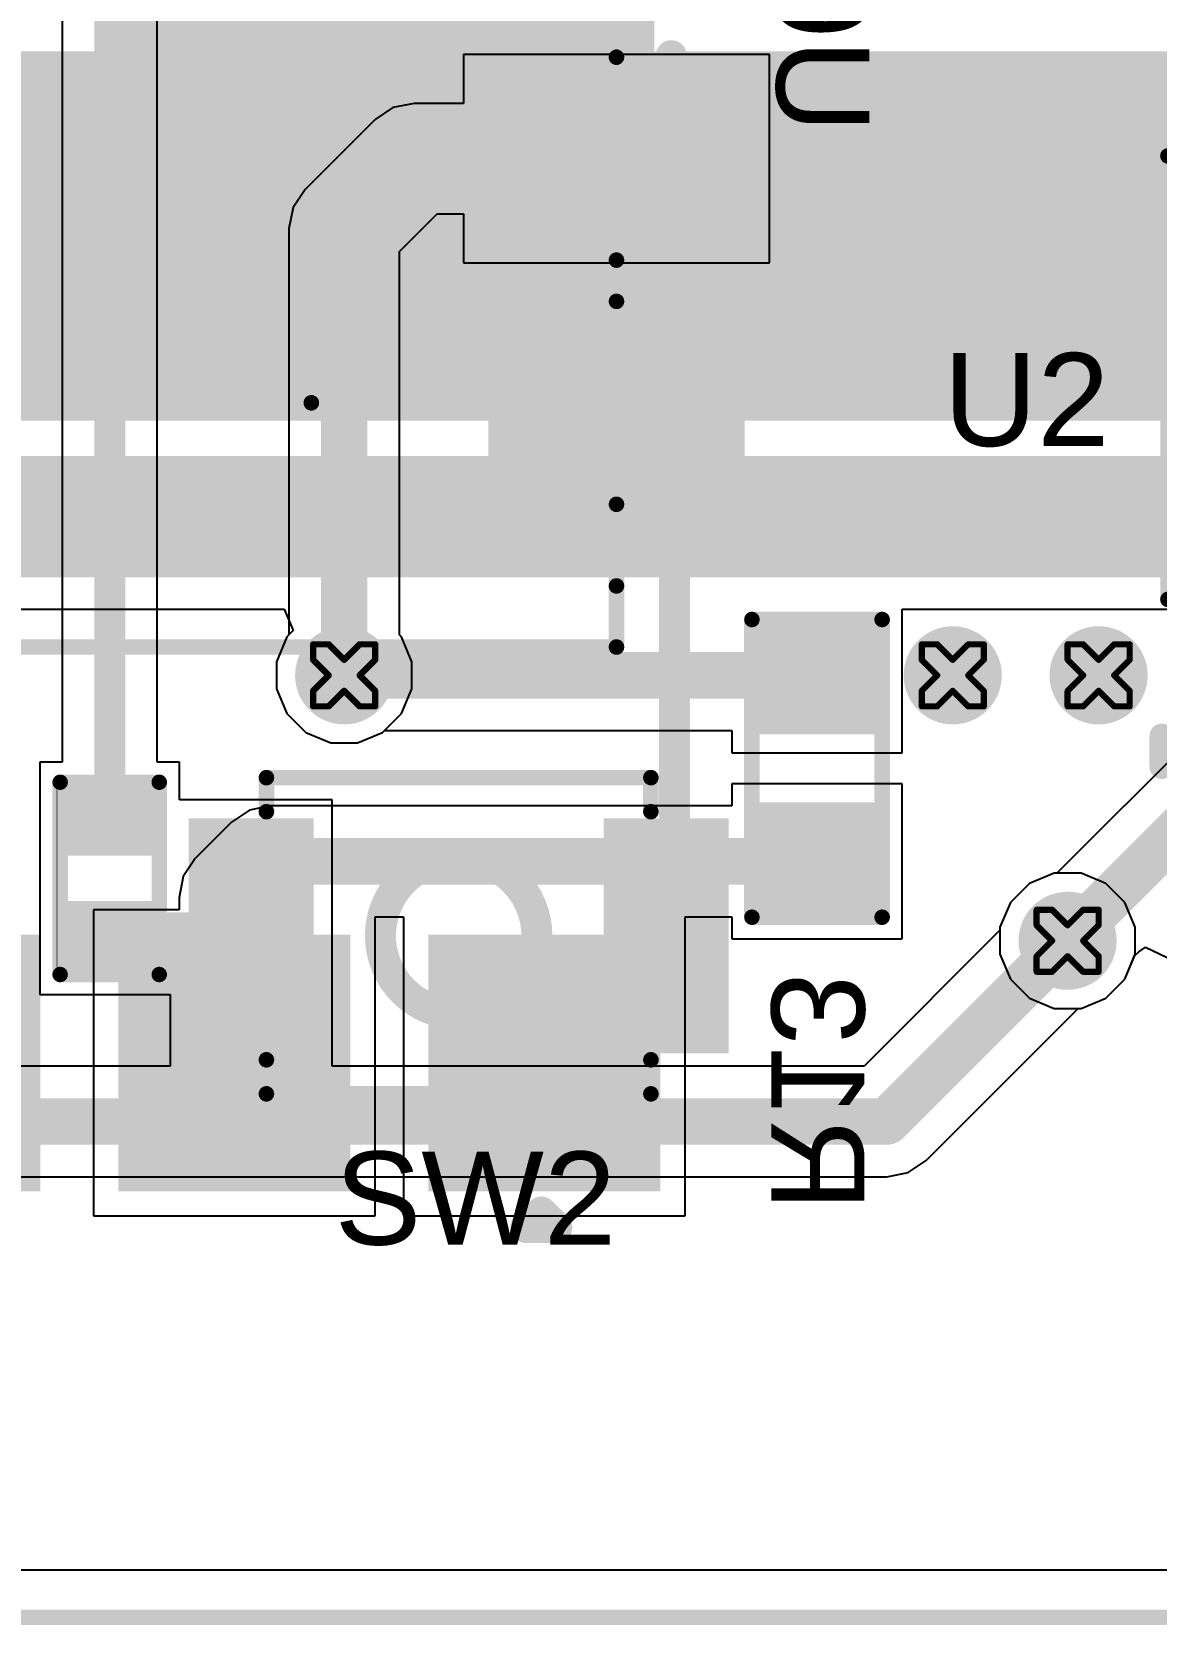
# Model space of a CAD drawing. Header units: inches. Extents: x -1 to 351, y 0 to 83.
# Drawn here: x 50.21 to 59.42, y -0.06 to 12.99 of the extents above; entities that cross this region are included whole.
import ezdxf

# ---------------------------------------------------------------- set-up
doc = ezdxf.new("R2010")
doc.units = ezdxf.units.IN
for name, color, linetype in [('Board Outline', 216, 'Continuous'), ('Bottom Layer', 5, 'Continuous'), ('Bottom Overlay', 54, 'Continuous'), ('Bottom Paste', 16, 'Continuous'), ('Bottom Solder', 6, 'Continuous'), ('Drill Drawing', 1, 'Continuous'), ('Top Layer', 1, 'Continuous'), ('Top Overlay', 2, 'Continuous'), ('Top Paste', 8, 'Continuous'), ('Top Solder', 216, 'Continuous'), ('Via Holes', 16, 'Continuous')]:
    doc.layers.add(name, color=color, linetype=linetype)
doc.styles.add('Arial', font='', dxfattribs={"height": 0.2})
doc.styles.get('Arial').set_extended_font_data('Arial')

# ---------------------------------------------------------------- blocks, each defined once
blk = doc.blocks.new('BW16_7')
at = {"layer": 'Top Layer'}
for points in [[(9, -4.4), (9, -5.6), (7, -5.6), (7, -4.4)], [(9, -6.4), (9, -7.6), (7, -7.6), (7, -6.4)]]:
    blk.add_hatch(color=1, dxfattribs=at).paths.add_polyline_path(points)
at = {"layer": 'Top Paste'}
for points in [[(9, -4.4), (9, -5.6), (7, -5.6), (7, -4.4)], [(9, -6.4), (9, -7.6), (7, -7.6), (7, -6.4)]]:
    blk.add_hatch(color=8, dxfattribs=at).paths.add_polyline_path(points)
at = {"layer": 'Top Solder'}
for points in [[(9.05, -4.35), (9.05, -5.65), (6.95, -5.65), (6.95, -4.35)], [(9.05, -6.35), (9.05, -7.65), (6.95, -7.65), (6.95, -6.35)]]:
    blk.add_hatch(color=216, dxfattribs=at).paths.add_polyline_path(points)
at = {"layer": 'Top Overlay'}
for points in [[(5.5, -7, 0.127, 0.127, 0), (5.5, 8, 0.127, 0.127, 0)], [(8, -4.169, 0.127, 0.127, 0), (8, -3.831, 0.127, 0.127, 0)], [(8, -6.169, 0.127, 0.127, 0), (8, -5.831, 0.127, 0.127, 0)], [(-5.5, -7, 0.127, 0.127, 0), (5.5, -7, 0.127, 0.127, 0)], [(8, -8.5, 0.127, 0.127, 0), (8, -7.831, 0.127, 0.127, 0)], [(8, -9, 0.127, 0.127, 0), (8, -8.5, 0.127, 0.127, 0)], [(-8, -9, 0.127, 0.127, 0), (8, -9, 0.127, 0.127, 0)]]:
    blk.add_lwpolyline(points, format="xyseb", dxfattribs=at)
for points in [[(7.968, -4.169, 0.0635, 0.0635, 1), (8.032, -4.169, 0.0635, 0.0635, 1)], [(7.968, -5.831, 0.0635, 0.0635, 1), (8.032, -5.831, 0.0635, 0.0635, 1)], [(7.968, -6.169, 0.0635, 0.0635, 1), (8.032, -6.169, 0.0635, 0.0635, 1)], [(5.468, -7, 0.0635, 0.0635, 1), (5.532, -7, 0.0635, 0.0635, 1)], [(5.468, -7, 0.0635, 0.0635, 1), (5.532, -7, 0.0635, 0.0635, 1)], [(7.968, -7.831, 0.0635, 0.0635, 1), (8.032, -7.831, 0.0635, 0.0635, 1)], [(7.968, -8.5, 0.0635, 0.0635, 1), (8.032, -8.5, 0.0635, 0.0635, 1)], [(7.968, -8.5, 0.0635, 0.0635, 1), (8.032, -8.5, 0.0635, 0.0635, 1)], [(7.968, -9, 0.0635, 0.0635, 1), (8.032, -9, 0.0635, 0.0635, 1)], [(7.968, -9, 0.0635, 0.0635, 1), (8.032, -9, 0.0635, 0.0635, 1)]]:
    blk.add_lwpolyline(points, format="xyseb", close=True, dxfattribs=at)
blk = doc.blocks.new('SOP_8__S_T_____B_21')
at = {"layer": 'Bottom Layer'}
for points in [[(-5.95, 0.37), (-5.95, 2.17), (-3.95, 2.17), (-3.95, 0.37)], [(-5.95, -2.17), (-5.95, -0.37), (-3.95, -0.37), (-3.95, -2.17)], [(-5.95, -4.71), (-5.95, -2.91), (-3.95, -2.91), (-3.95, -4.71)]]:
    blk.add_hatch(color=5, dxfattribs=at).paths.add_polyline_path(points)
at = {"layer": 'Bottom Paste'}
for points in [[(-5.95, 0.37), (-5.95, 2.17), (-3.95, 2.17), (-3.95, 0.37)], [(-5.95, -2.17), (-5.95, -0.37), (-3.95, -0.37), (-3.95, -2.17)], [(-5.95, -4.71), (-5.95, -2.91), (-3.95, -2.91), (-3.95, -4.71)]]:
    blk.add_hatch(color=16, dxfattribs=at).paths.add_polyline_path(points)
at = {"layer": 'Bottom Solder'}
for points in [[(-6.001, 0.319), (-6.001, 2.221), (-3.9, 2.221), (-3.9, 0.319)], [(-6.001, -2.221), (-6.001, -0.319), (-3.9, -0.319), (-3.9, -2.221)], [(-6.001, -4.761), (-6.001, -2.859), (-3.9, -2.859), (-3.9, -4.761)]]:
    blk.add_hatch(color=6, dxfattribs=at).paths.add_polyline_path(points)
at = {"layer": 'Bottom Overlay'}
for points in [[(-6.298, -3.658, 0.254, 0.254, 0), (-6.298, -3.912, 0.254, 0.254, 0)], [(-6.298, -3.658, 0.254, 0.254, 0), (-6.171, -3.785, 0.254, 0.254, 0)], [(-6.171, -3.785, 0.254, 0.254, 0), (-6.298, -3.912, 0.254, 0.254, 0)], [(-0.66, -4.877, 0.254, 0.254, -1), (0.686, -4.85, 0.254, 0.254, 0)], [(-3.3, -4.877, 0.254, 0.254, 0), (-0.66, -4.877, 0.254, 0.254, 0)], [(0.686, -4.85, 0.254, 0.254, 0), (3.3, -4.85, 0.254, 0.254, 0)]]:
    blk.add_lwpolyline(points, format="xyseb", dxfattribs=at)
for points in [[(-6.362, -3.658, 0.127, 0.127, 1), (-6.235, -3.658, 0.127, 0.127, 1)], [(-6.362, -3.658, 0.127, 0.127, 1), (-6.235, -3.658, 0.127, 0.127, 1)], [(-6.235, -3.785, 0.127, 0.127, 1), (-6.108, -3.785, 0.127, 0.127, 1)], [(-6.235, -3.785, 0.127, 0.127, 1), (-6.108, -3.785, 0.127, 0.127, 1)], [(-6.362, -3.912, 0.127, 0.127, 1), (-6.235, -3.912, 0.127, 0.127, 1)], [(-6.362, -3.912, 0.127, 0.127, 1), (-6.235, -3.912, 0.127, 0.127, 1)], [(-3.363, -4.877, 0.127, 0.127, 1), (-3.236, -4.877, 0.127, 0.127, 1)], [(-0.724, -4.877, 0.127, 0.127, 1), (-0.597, -4.877, 0.127, 0.127, 1)], [(-0.724, -4.877, 0.127, 0.127, 1), (-0.597, -4.877, 0.127, 0.127, 1)], [(0.622, -4.85, 0.127, 0.127, 1), (0.749, -4.85, 0.127, 0.127, 1)], [(0.622, -4.85, 0.127, 0.127, 1), (0.749, -4.85, 0.127, 0.127, 1)], [(3.236, -4.85, 0.127, 0.127, 1), (3.363, -4.85, 0.127, 0.127, 1)]]:
    blk.add_lwpolyline(points, format="xyseb", close=True, dxfattribs=at)
blk = doc.blocks.new('SOT__223_23')
at = {"layer": 'Top Layer'}
for points in [[(-1.9, 4.05), (1.9, 4.05), (1.9, 2.05), (-1.9, 2.05)], [(-3.05, -2.05), (-1.55, -2.05), (-1.55, -4.05), (-3.05, -4.05)], [(-0.75, -2.05), (0.75, -2.05), (0.75, -4.05), (-0.75, -4.05)], [(1.55, -2.05), (3.05, -2.05), (3.05, -4.05), (1.55, -4.05)]]:
    blk.add_hatch(color=1, dxfattribs=at).paths.add_polyline_path(points)
at = {"layer": 'Top Paste'}
for points in [[(-1.9, 4.05), (1.9, 4.05), (1.9, 2.05), (-1.9, 2.05)], [(-3.05, -2.05), (-1.55, -2.05), (-1.55, -4.05), (-3.05, -4.05)], [(-0.75, -2.05), (0.75, -2.05), (0.75, -4.05), (-0.75, -4.05)], [(1.55, -2.05), (3.05, -2.05), (3.05, -4.05), (1.55, -4.05)]]:
    blk.add_hatch(color=8, dxfattribs=at).paths.add_polyline_path(points)
at = {"layer": 'Top Solder'}
for points in [[(-2.002, 4.152), (2.002, 4.152), (2.002, 1.948), (-2.002, 1.948)], [(-3.152, -1.948), (-1.448, -1.948), (-1.448, -4.152), (-3.152, -4.152)], [(-0.852, -1.948), (0.852, -1.948), (0.852, -4.152), (-0.852, -4.152)], [(1.448, -1.948), (3.152, -1.948), (3.152, -4.152), (1.448, -4.152)]]:
    blk.add_hatch(color=216, dxfattribs=at).paths.add_polyline_path(points)
at = {"layer": 'Top Overlay'}
for points in [[(-3.302, -1.829, 0.127, 0.127, 0), (-3.302, 1.803, 0.127, 0.127, 0)], [(-3.302, 1.803, 0.127, 0.127, 0), (3.302, 1.803, 0.127, 0.127, 0)], [(3.302, -1.829, 0.127, 0.127, 0), (3.302, 1.803, 0.127, 0.127, 0)], [(-3.302, -1.829, 0.127, 0.127, 0), (3.302, -1.829, 0.127, 0.127, 0)], [(-3.353, -3.2, 0.2, 0.2, 0), (-3.353, -2.946, 0.2, 0.2, 0)], [(-3.353, -2.946, 0.2, 0.2, 0), (-3.226, -3.073, 0.2, 0.2, 0)], [(-3.353, -3.2, 0.2, 0.2, 0), (-3.226, -3.073, 0.2, 0.2, 0)]]:
    blk.add_lwpolyline(points, format="xyseb", dxfattribs=at)
for points in [[(-3.334, 1.803, 0.0635, 0.0635, 1), (-3.27, 1.803, 0.0635, 0.0635, 1)], [(-3.334, 1.803, 0.0635, 0.0635, 1), (-3.27, 1.803, 0.0635, 0.0635, 1)], [(3.27, 1.803, 0.0635, 0.0635, 1), (3.334, 1.803, 0.0635, 0.0635, 1)], [(3.27, 1.803, 0.0635, 0.0635, 1), (3.334, 1.803, 0.0635, 0.0635, 1)], [(-3.334, -1.829, 0.0635, 0.0635, 1), (-3.27, -1.829, 0.0635, 0.0635, 1)], [(-3.334, -1.829, 0.0635, 0.0635, 1), (-3.27, -1.829, 0.0635, 0.0635, 1)], [(3.27, -1.829, 0.0635, 0.0635, 1), (3.334, -1.829, 0.0635, 0.0635, 1)], [(3.27, -1.829, 0.0635, 0.0635, 1), (3.334, -1.829, 0.0635, 0.0635, 1)], [(-3.403, -2.946, 0.1, 0.1, 1), (-3.303, -2.946, 0.1, 0.1, 1)], [(-3.403, -2.946, 0.1, 0.1, 1), (-3.303, -2.946, 0.1, 0.1, 1)], [(-3.276, -3.073, 0.1, 0.1, 1), (-3.176, -3.073, 0.1, 0.1, 1)], [(-3.276, -3.073, 0.1, 0.1, 1), (-3.176, -3.073, 0.1, 0.1, 1)], [(-3.403, -3.2, 0.1, 0.1, 1), (-3.303, -3.2, 0.1, 0.1, 1)], [(-3.403, -3.2, 0.1, 0.1, 1), (-3.303, -3.2, 0.1, 0.1, 1)]]:
    blk.add_lwpolyline(points, format="xyseb", close=True, dxfattribs=at)
blk = doc.blocks.new('B3U_1000P_25')
at = {"layer": 'Top Layer'}
for points in [[(-2.11, 0.86), (-1.29, 0.86), (-1.29, -0.86), (-2.11, -0.86)], [(1.29, 0.86), (2.11, 0.86), (2.11, -0.86), (1.29, -0.86)]]:
    blk.add_hatch(color=1, dxfattribs=at).paths.add_polyline_path(points)
at = {"layer": 'Top Paste'}
for points in [[(-2.11, 0.86), (-1.29, 0.86), (-1.29, -0.86), (-2.11, -0.86)], [(1.29, 0.86), (2.11, 0.86), (2.11, -0.86), (1.29, -0.86)]]:
    blk.add_hatch(color=8, dxfattribs=at).paths.add_polyline_path(points)
at = {"layer": 'Top Solder'}
for points in [[(-2.212, 0.962), (-1.188, 0.962), (-1.188, -0.962), (-2.212, -0.962)], [(1.188, 0.962), (2.212, 0.962), (2.212, -0.962), (1.188, -0.962)]]:
    blk.add_hatch(color=216, dxfattribs=at).paths.add_polyline_path(points)
at = {"layer": 'Top Overlay'}
for points in [[(-1.575, 1.295, 0.127, 0.127, 0), (1.575, 1.295, 0.127, 0.127, 0)], [(-1.575, 1.016, 0.127, 0.127, 0), (-1.575, 1.295, 0.127, 0.127, 0)], [(1.575, 1.016, 0.127, 0.127, 0), (1.575, 1.295, 0.127, 0.127, 0)], [(-1.575, -1.295, 0.127, 0.127, 0), (-1.575, -1.016, 0.127, 0.127, 0)], [(1.575, -1.295, 0.127, 0.127, 0), (1.575, -1.016, 0.127, 0.127, 0)], [(-1.575, -1.295, 0.127, 0.127, 0), (1.575, -1.295, 0.127, 0.127, 0)]]:
    blk.add_lwpolyline(points, format="xyseb", dxfattribs=at)
for points in [[(-1.607, 1.295, 0.0635, 0.0635, 1), (-1.543, 1.295, 0.0635, 0.0635, 1)], [(-1.607, 1.295, 0.0635, 0.0635, 1), (-1.543, 1.295, 0.0635, 0.0635, 1)], [(1.543, 1.295, 0.0635, 0.0635, 1), (1.607, 1.295, 0.0635, 0.0635, 1)], [(1.543, 1.295, 0.0635, 0.0635, 1), (1.607, 1.295, 0.0635, 0.0635, 1)], [(-1.607, 1.016, 0.0635, 0.0635, 1), (-1.543, 1.016, 0.0635, 0.0635, 1)], [(1.543, 1.016, 0.0635, 0.0635, 1), (1.607, 1.016, 0.0635, 0.0635, 1)], [(0.641, 0, 0.254, 0.254, 1), (-0.641, 0, 0.254, 0.254, 1)], [(-0.705, 0, 0.127, 0.127, 1), (-0.578, 0, 0.127, 0.127, 1)], [(0.578, 0, 0.127, 0.127, 1), (0.705, 0, 0.127, 0.127, 1)], [(-1.607, -1.016, 0.0635, 0.0635, 1), (-1.543, -1.016, 0.0635, 0.0635, 1)], [(1.543, -1.016, 0.0635, 0.0635, 1), (1.607, -1.016, 0.0635, 0.0635, 1)], [(-1.607, -1.295, 0.0635, 0.0635, 1), (-1.543, -1.295, 0.0635, 0.0635, 1)], [(-1.607, -1.295, 0.0635, 0.0635, 1), (-1.543, -1.295, 0.0635, 0.0635, 1)], [(1.543, -1.295, 0.0635, 0.0635, 1), (1.607, -1.295, 0.0635, 0.0635, 1)], [(1.543, -1.295, 0.0635, 0.0635, 1), (1.607, -1.295, 0.0635, 0.0635, 1)]]:
    blk.add_lwpolyline(points, format="xyseb", close=True, dxfattribs=at)
blk = doc.blocks.new('R___0603_B_36')
at = {"layer": 'Bottom Layer'}
for points in [[(-1.143, -0.4445), (-1.143, 0.4445), (-0.381, 0.4445), (-0.381, -0.4445)], [(0.381, -0.4445), (0.381, 0.4445), (1.143, 0.4445), (1.143, -0.4445)]]:
    blk.add_hatch(color=5, dxfattribs=at).paths.add_polyline_path(points)
at = {"layer": 'Bottom Paste'}
for points in [[(-1.143, -0.4445), (-1.143, 0.4445), (-0.381, 0.4445), (-0.381, -0.4445)], [(0.381, -0.4445), (0.381, 0.4445), (1.143, 0.4445), (1.143, -0.4445)]]:
    blk.add_hatch(color=16, dxfattribs=at).paths.add_polyline_path(points)
at = {"layer": 'Bottom Solder'}
for points in [[(-1.2446, -0.5461), (-1.2446, 0.5461), (-0.2794, 0.5461), (-0.2794, -0.5461)], [(0.2794, -0.5461), (0.2794, 0.5461), (1.2446, 0.5461), (1.2446, -0.5461)]]:
    blk.add_hatch(color=6, dxfattribs=at).paths.add_polyline_path(points)
at = {"layer": 'Bottom Overlay'}
for points in [[(1.2192, 0.5334, 0.127, 0.127, 0), (-1.2192, 0.5334, 0.127, 0.127, 0)], [(-1.2192, -0.5334, 0.127, 0.127, 0), (-1.2192, 0.5334, 0.127, 0.127, 0)], [(1.2192, -0.5334, 0.127, 0.127, 0), (1.2192, 0.5334, 0.127, 0.127, 0)], [(1.2192, -0.5334, 0.127, 0.127, 0), (-1.2192, -0.5334, 0.127, 0.127, 0)]]:
    blk.add_lwpolyline(points, format="xyseb", dxfattribs=at)
for points in [[(-1.25095, 0.5334, 0.0635, 0.0635, 1), (-1.18745, 0.5334, 0.0635, 0.0635, 1)], [(-1.25095, 0.5334, 0.0635, 0.0635, 1), (-1.18745, 0.5334, 0.0635, 0.0635, 1)], [(1.18745, 0.5334, 0.0635, 0.0635, 1), (1.25095, 0.5334, 0.0635, 0.0635, 1)], [(1.18745, 0.5334, 0.0635, 0.0635, 1), (1.25095, 0.5334, 0.0635, 0.0635, 1)], [(-1.25095, -0.5334, 0.0635, 0.0635, 1), (-1.18745, -0.5334, 0.0635, 0.0635, 1)], [(-1.25095, -0.5334, 0.0635, 0.0635, 1), (-1.18745, -0.5334, 0.0635, 0.0635, 1)], [(1.18745, -0.5334, 0.0635, 0.0635, 1), (1.25095, -0.5334, 0.0635, 0.0635, 1)], [(1.18745, -0.5334, 0.0635, 0.0635, 1), (1.25095, -0.5334, 0.0635, 0.0635, 1)]]:
    blk.add_lwpolyline(points, format="xyseb", close=True, dxfattribs=at)
blk = doc.blocks.new('R___0402_41')
at = {"layer": 'Top Layer'}
for points in [[(-0.699, -0.318), (-0.699, 0.317), (-0.241, 0.317), (-0.241, -0.318)], [(0.241, -0.318), (0.241, 0.317), (0.699, 0.317), (0.699, -0.318)]]:
    blk.add_hatch(color=1, dxfattribs=at).paths.add_polyline_path(points)
at = {"layer": 'Top Paste'}
for points in [[(-0.699, -0.318), (-0.699, 0.317), (-0.241, 0.317), (-0.241, -0.318)], [(0.241, -0.318), (0.241, 0.317), (0.699, 0.317), (0.699, -0.318)]]:
    blk.add_hatch(color=8, dxfattribs=at).paths.add_polyline_path(points)
at = {"layer": 'Top Solder'}
for points in [[(-0.754, -0.373), (-0.754, 0.373), (-0.186, 0.373), (-0.186, -0.373)], [(0.186, -0.373), (0.186, 0.373), (0.754, 0.373), (0.754, -0.373)]]:
    blk.add_hatch(color=216, dxfattribs=at).paths.add_polyline_path(points)
at = {"layer": 'Top Overlay'}
for points in [[(-0.787, -0.406, 0.127, 0.127, 0), (-0.787, 0.406, 0.127, 0.127, 0)], [(0.787, 0.406, 0.127, 0.127, 0), (-0.787, 0.406, 0.127, 0.127, 0)], [(0.787, -0.406, 0.127, 0.127, 0), (0.787, 0.406, 0.127, 0.127, 0)], [(0.787, -0.406, 0.127, 0.127, 0), (-0.787, -0.406, 0.127, 0.127, 0)], [(0.813, -0.432, 0.00323, 0.00323, 0), (-0.813, -0.432, 0.00323, 0.00323, 0)]]:
    blk.add_lwpolyline(points, format="xyseb", dxfattribs=at)
for points in [[(-0.819, 0.406, 0.0635, 0.0635, 1), (-0.756, 0.406, 0.0635, 0.0635, 1)], [(-0.819, 0.406, 0.0635, 0.0635, 1), (-0.756, 0.406, 0.0635, 0.0635, 1)], [(0.756, 0.406, 0.0635, 0.0635, 1), (0.819, 0.406, 0.0635, 0.0635, 1)], [(0.756, 0.406, 0.0635, 0.0635, 1), (0.819, 0.406, 0.0635, 0.0635, 1)], [(-0.819, -0.406, 0.0635, 0.0635, 1), (-0.756, -0.406, 0.0635, 0.0635, 1)], [(-0.819, -0.406, 0.0635, 0.0635, 1), (-0.756, -0.406, 0.0635, 0.0635, 1)], [(0.756, -0.406, 0.0635, 0.0635, 1), (0.819, -0.406, 0.0635, 0.0635, 1)], [(0.756, -0.406, 0.0635, 0.0635, 1), (0.819, -0.406, 0.0635, 0.0635, 1)], [(-0.814, -0.432, 0.00161, 0.00161, 1), (-0.812, -0.432, 0.00161, 0.00161, 1)], [(0.812, -0.432, 0.00161, 0.00161, 1), (0.814, -0.432, 0.00161, 0.00161, 1)]]:
    blk.add_lwpolyline(points, format="xyseb", close=True, dxfattribs=at)

msp = doc.modelspace()

# ---------------------------------------------------------------- hatches: boundary and pattern name
at = {"layer": 'Bottom Layer'}
for points in [[(50.972, 9.805), (55.312, 9.805), (55.312, 15.443), (50.972, 15.443)], [(37.096, 9.802), (69.188, 9.802), (69.188, 12.827), (37.096, 12.827)], [(33.377, 8.518), (63.616, 8.518), (63.616, 9.512), (33.377, 9.512)]]:
    msp.add_hatch(color=5, dxfattribs=at).paths.add_polyline_path(points)
h = msp.add_hatch(color=5, dxfattribs=at)
edge = h.paths.add_edge_path()
edge.add_arc((52.772, 7.716), 0.3, 0, 360)
h = msp.add_hatch(color=5, dxfattribs=at)
edge = h.paths.add_edge_path()
edge.add_arc((57.758, 7.716), 0.3, 0, 360)
h = msp.add_hatch(color=5, dxfattribs=at)
edge = h.paths.add_edge_path()
edge.add_arc((58.953, 7.716), 0.3, 0, 360)
h = msp.add_hatch(color=5, dxfattribs=at)
edge = h.paths.add_edge_path()
edge.add_arc((58.699, 5.542), 0.3, 0, 360)
at = {"layer": 'Bottom Solder'}
h = msp.add_hatch(color=6, dxfattribs=at)
edge = h.paths.add_edge_path()
edge.add_arc((52.772, 7.716), 0.402, 0, 360)
h = msp.add_hatch(color=6, dxfattribs=at)
edge = h.paths.add_edge_path()
edge.add_arc((57.758, 7.716), 0.402, 0, 360)
h = msp.add_hatch(color=6, dxfattribs=at)
edge = h.paths.add_edge_path()
edge.add_arc((58.953, 7.716), 0.402, 0, 360)
h = msp.add_hatch(color=6, dxfattribs=at)
edge = h.paths.add_edge_path()
edge.add_arc((58.699, 5.542), 0.402, 0, 360)
at = {"layer": 'Top Layer'}
h = msp.add_hatch(color=1, dxfattribs=at)
edge = h.paths.add_edge_path()
edge.add_arc((52.772, 7.716), 0.3, 0, 360)
h = msp.add_hatch(color=1, dxfattribs=at)
edge = h.paths.add_edge_path()
edge.add_arc((57.758, 7.716), 0.3, 0, 360)
h = msp.add_hatch(color=1, dxfattribs=at)
edge = h.paths.add_edge_path()
edge.add_arc((58.953, 7.716), 0.3, 0, 360)
h = msp.add_hatch(color=1, dxfattribs=at)
edge = h.paths.add_edge_path()
edge.add_arc((58.699, 5.542), 0.3, 0, 360)
at = {"layer": 'Top Solder'}
h = msp.add_hatch(color=216, dxfattribs=at)
edge = h.paths.add_edge_path()
edge.add_arc((52.772, 7.716), 0.402, 0, 360)
h = msp.add_hatch(color=216, dxfattribs=at)
edge = h.paths.add_edge_path()
edge.add_arc((57.758, 7.716), 0.402, 0, 360)
h = msp.add_hatch(color=216, dxfattribs=at)
edge = h.paths.add_edge_path()
edge.add_arc((58.953, 7.716), 0.402, 0, 360)
h = msp.add_hatch(color=216, dxfattribs=at)
edge = h.paths.add_edge_path()
edge.add_arc((58.699, 5.542), 0.402, 0, 360)
at = {"layer": 'Via Holes'}
h = msp.add_hatch(color=7, dxfattribs=at)
edge = h.paths.add_edge_path()
edge.add_arc((52.772, 7.716), 0.15, 0, 360)
h = msp.add_hatch(color=7, dxfattribs=at)
edge = h.paths.add_edge_path()
edge.add_arc((57.758, 7.716), 0.15, 0, 360)
h = msp.add_hatch(color=7, dxfattribs=at)
edge = h.paths.add_edge_path()
edge.add_arc((58.953, 7.716), 0.15, 0, 360)
h = msp.add_hatch(color=7, dxfattribs=at)
edge = h.paths.add_edge_path()
edge.add_arc((58.699, 5.542), 0.15, 0, 360)

# ---------------------------------------------------------------- linework, layer by layer
at = {"layer": 'Board Outline'}
msp.add_lwpolyline([(0, 0, 0.127, 0.127, 0), (97.003, 0, 0.127, 0.127, 0)], format="xyseb", dxfattribs=at)
at = {"layer": 'Bottom Layer'}
for p, q in [((44.459, 8.259), (52.28, 8.259)), ((52.28, 8.259), (52.354, 8.082)), ((57.344, 7.081), (57.344, 8.259)), ((57.344, 8.259), (60.567, 8.259)), ((52.303, 8.03), (52.218, 7.827)), ((52.354, 8.082), (52.303, 8.03)), ((60.553, 8.037), (58.612, 6.096)), ((52.218, 7.827), (52.218, 7.606)), ((52.218, 7.606), (52.303, 7.403)), ((52.303, 7.403), (52.458, 7.247)), ((52.458, 7.247), (52.662, 7.162)), ((52.882, 7.162), (53.086, 7.247)), ((53.086, 7.247), (53.102, 7.263)), ((53.102, 7.263), (55.947, 7.263)), ((55.947, 7.263), (55.947, 7.081)), ((52.662, 7.162), (52.882, 7.162)), ((55.947, 7.081), (57.344, 7.081)), ((57.344, 6.827), (55.947, 6.827)), ((55.947, 6.827), (55.947, 6.646)), ((57.344, 5.557), (57.344, 6.827)), ((51.996, 6.611), (51.849, 6.513)), ((52.169, 6.646), (51.996, 6.611)), ((55.947, 6.646), (52.169, 6.646)), ((51.849, 6.513), (51.552, 6.216)), ((51.552, 6.216), (51.453, 6.069)), ((51.453, 6.069), (51.419, 5.895)), ((58.386, 6.012), (58.23, 5.856)), ((58.589, 6.096), (58.386, 6.012)), ((58.612, 6.096), (58.589, 6.096)), ((51.419, 5.895), (51.419, 5.796)), ((51.419, 5.796), (50.718, 5.796)), ((50.718, 5.796), (50.718, 3.288)), ((58.23, 5.856), (58.145, 5.652)), ((53.026, 3.288), (53.026, 5.739)), ((53.026, 5.739), (53.258, 5.739)), ((53.258, 5.739), (53.258, 3.288)), ((55.566, 3.288), (55.566, 5.739)), ((55.566, 5.739), (55.947, 5.739)), ((55.947, 5.739), (55.947, 5.557)), ((58.145, 5.652), (58.145, 5.432)), ((55.947, 5.557), (57.344, 5.557)), ((59.282, 5.451), (59.338, 5.489)), ((59.338, 5.489), (59.514, 5.405)), ((58.145, 5.432), (58.23, 5.228)), ((59.169, 5.228), (59.249, 5.42)), ((59.249, 5.42), (59.282, 5.451)), ((58.23, 5.228), (58.386, 5.072)), ((59.013, 5.072), (59.169, 5.228)), ((58.386, 5.072), (58.589, 4.988)), ((58.589, 4.988), (58.81, 4.988)), ((58.81, 4.988), (59.013, 5.072)), ((50.718, 3.288), (53.026, 3.288)), ((53.258, 3.288), (55.566, 3.288)), ((92.262, 0.388), (0.388, 0.388))]:
    msp.add_line(p, q, dxfattribs=at)
for points in [[(52.772, 7.716, 0.381, 0.381, 0), (56.646, 7.716, 0.381, 0.381, 0)], [(58.699, 5.542, 0.381, 0.381, 0), (60.874, 7.716, 0.381, 0.381, 0)], [(51.872, 5.895, 0.381, 0.381, 0), (52.169, 6.192, 0.381, 0.381, 0)], [(52.169, 6.192, 0.381, 0.381, 0), (56.646, 6.192, 0.381, 0.381, 0)], [(51.872, 4.542, 0.381, 0.381, 0), (51.872, 5.895, 0.381, 0.381, 0)]]:
    msp.add_lwpolyline(points, format="xyseb", dxfattribs=at)
for points in [[(52.677, 7.716, 0.191, 0.191, 1), (52.867, 7.716, 0.191, 0.191, 1)], [(56.55, 7.716, 0.191, 0.191, 1), (56.741, 7.716, 0.191, 0.191, 1)], [(52.074, 6.192, 0.191, 0.191, 1), (52.264, 6.192, 0.191, 0.191, 1)], [(52.074, 6.192, 0.191, 0.191, 1), (52.264, 6.192, 0.191, 0.191, 1)], [(56.55, 6.192, 0.191, 0.191, 1), (56.741, 6.192, 0.191, 0.191, 1)], [(51.777, 5.895, 0.191, 0.191, 1), (51.967, 5.895, 0.191, 0.191, 1)], [(51.777, 5.895, 0.191, 0.191, 1), (51.967, 5.895, 0.191, 0.191, 1)], [(58.604, 5.542, 0.191, 0.191, 1), (58.795, 5.542, 0.191, 0.191, 1)], [(51.777, 4.542, 0.191, 0.191, 1), (51.967, 4.542, 0.191, 0.191, 1)]]:
    msp.add_lwpolyline(points, format="xyseb", close=True, dxfattribs=at)
at = {"layer": 'Drill Drawing'}
for points in [[(52.518, 7.843, 0.0508, 0.0508, 0), (52.518, 7.97, 0.0508, 0.0508, 0)], [(52.518, 7.97, 0.0508, 0.0508, 0), (52.645, 7.97, 0.0508, 0.0508, 0)], [(52.645, 7.97, 0.0508, 0.0508, 0), (52.772, 7.843, 0.0508, 0.0508, 0)], [(52.772, 7.843, 0.0508, 0.0508, 0), (52.899, 7.97, 0.0508, 0.0508, 0)], [(52.899, 7.97, 0.0508, 0.0508, 0), (53.026, 7.97, 0.0508, 0.0508, 0)], [(53.026, 7.843, 0.0508, 0.0508, 0), (53.026, 7.97, 0.0508, 0.0508, 0)], [(57.504, 7.843, 0.0508, 0.0508, 0), (57.504, 7.97, 0.0508, 0.0508, 0)], [(57.504, 7.97, 0.0508, 0.0508, 0), (57.631, 7.97, 0.0508, 0.0508, 0)], [(57.631, 7.97, 0.0508, 0.0508, 0), (57.758, 7.843, 0.0508, 0.0508, 0)], [(57.758, 7.843, 0.0508, 0.0508, 0), (57.885, 7.97, 0.0508, 0.0508, 0)], [(57.885, 7.97, 0.0508, 0.0508, 0), (58.012, 7.97, 0.0508, 0.0508, 0)], [(58.012, 7.843, 0.0508, 0.0508, 0), (58.012, 7.97, 0.0508, 0.0508, 0)], [(58.699, 7.843, 0.0508, 0.0508, 0), (58.699, 7.97, 0.0508, 0.0508, 0)], [(58.699, 7.97, 0.0508, 0.0508, 0), (58.826, 7.97, 0.0508, 0.0508, 0)], [(58.826, 7.97, 0.0508, 0.0508, 0), (58.953, 7.843, 0.0508, 0.0508, 0)], [(58.953, 7.843, 0.0508, 0.0508, 0), (59.08, 7.97, 0.0508, 0.0508, 0)], [(59.08, 7.97, 0.0508, 0.0508, 0), (59.207, 7.97, 0.0508, 0.0508, 0)], [(59.207, 7.843, 0.0508, 0.0508, 0), (59.207, 7.97, 0.0508, 0.0508, 0)], [(52.518, 7.843, 0.0508, 0.0508, 0), (52.645, 7.716, 0.0508, 0.0508, 0)], [(52.899, 7.716, 0.0508, 0.0508, 0), (53.026, 7.843, 0.0508, 0.0508, 0)], [(57.504, 7.843, 0.0508, 0.0508, 0), (57.631, 7.716, 0.0508, 0.0508, 0)], [(57.885, 7.716, 0.0508, 0.0508, 0), (58.012, 7.843, 0.0508, 0.0508, 0)], [(58.699, 7.843, 0.0508, 0.0508, 0), (58.826, 7.716, 0.0508, 0.0508, 0)], [(59.08, 7.716, 0.0508, 0.0508, 0), (59.207, 7.843, 0.0508, 0.0508, 0)], [(52.518, 7.589, 0.0508, 0.0508, 0), (52.645, 7.716, 0.0508, 0.0508, 0)], [(52.899, 7.716, 0.0508, 0.0508, 0), (53.026, 7.589, 0.0508, 0.0508, 0)], [(57.504, 7.589, 0.0508, 0.0508, 0), (57.631, 7.716, 0.0508, 0.0508, 0)], [(57.885, 7.716, 0.0508, 0.0508, 0), (58.012, 7.589, 0.0508, 0.0508, 0)], [(58.699, 7.589, 0.0508, 0.0508, 0), (58.826, 7.716, 0.0508, 0.0508, 0)], [(59.08, 7.716, 0.0508, 0.0508, 0), (59.207, 7.589, 0.0508, 0.0508, 0)], [(52.518, 7.462, 0.0508, 0.0508, 0), (52.518, 7.589, 0.0508, 0.0508, 0)], [(52.645, 7.462, 0.0508, 0.0508, 0), (52.772, 7.589, 0.0508, 0.0508, 0)], [(52.772, 7.589, 0.0508, 0.0508, 0), (52.899, 7.462, 0.0508, 0.0508, 0)], [(53.026, 7.462, 0.0508, 0.0508, 0), (53.026, 7.589, 0.0508, 0.0508, 0)], [(57.504, 7.462, 0.0508, 0.0508, 0), (57.504, 7.589, 0.0508, 0.0508, 0)], [(57.631, 7.462, 0.0508, 0.0508, 0), (57.758, 7.589, 0.0508, 0.0508, 0)], [(57.758, 7.589, 0.0508, 0.0508, 0), (57.885, 7.462, 0.0508, 0.0508, 0)], [(58.012, 7.462, 0.0508, 0.0508, 0), (58.012, 7.589, 0.0508, 0.0508, 0)], [(58.699, 7.462, 0.0508, 0.0508, 0), (58.699, 7.589, 0.0508, 0.0508, 0)], [(58.826, 7.462, 0.0508, 0.0508, 0), (58.953, 7.589, 0.0508, 0.0508, 0)], [(58.953, 7.589, 0.0508, 0.0508, 0), (59.08, 7.462, 0.0508, 0.0508, 0)], [(59.207, 7.462, 0.0508, 0.0508, 0), (59.207, 7.589, 0.0508, 0.0508, 0)], [(52.518, 7.462, 0.0508, 0.0508, 0), (52.645, 7.462, 0.0508, 0.0508, 0)], [(52.899, 7.462, 0.0508, 0.0508, 0), (53.026, 7.462, 0.0508, 0.0508, 0)], [(57.504, 7.462, 0.0508, 0.0508, 0), (57.631, 7.462, 0.0508, 0.0508, 0)], [(57.885, 7.462, 0.0508, 0.0508, 0), (58.012, 7.462, 0.0508, 0.0508, 0)], [(58.699, 7.462, 0.0508, 0.0508, 0), (58.826, 7.462, 0.0508, 0.0508, 0)], [(59.08, 7.462, 0.0508, 0.0508, 0), (59.207, 7.462, 0.0508, 0.0508, 0)], [(58.445, 5.669, 0.0508, 0.0508, 0), (58.445, 5.796, 0.0508, 0.0508, 0)], [(58.445, 5.796, 0.0508, 0.0508, 0), (58.572, 5.796, 0.0508, 0.0508, 0)], [(58.572, 5.796, 0.0508, 0.0508, 0), (58.699, 5.669, 0.0508, 0.0508, 0)], [(58.699, 5.669, 0.0508, 0.0508, 0), (58.826, 5.796, 0.0508, 0.0508, 0)], [(58.826, 5.796, 0.0508, 0.0508, 0), (58.953, 5.796, 0.0508, 0.0508, 0)], [(58.953, 5.669, 0.0508, 0.0508, 0), (58.953, 5.796, 0.0508, 0.0508, 0)], [(58.445, 5.669, 0.0508, 0.0508, 0), (58.572, 5.542, 0.0508, 0.0508, 0)], [(58.826, 5.542, 0.0508, 0.0508, 0), (58.953, 5.669, 0.0508, 0.0508, 0)], [(58.445, 5.415, 0.0508, 0.0508, 0), (58.572, 5.542, 0.0508, 0.0508, 0)], [(58.826, 5.542, 0.0508, 0.0508, 0), (58.953, 5.415, 0.0508, 0.0508, 0)], [(58.445, 5.288, 0.0508, 0.0508, 0), (58.445, 5.415, 0.0508, 0.0508, 0)], [(58.572, 5.288, 0.0508, 0.0508, 0), (58.699, 5.415, 0.0508, 0.0508, 0)], [(58.699, 5.415, 0.0508, 0.0508, 0), (58.826, 5.288, 0.0508, 0.0508, 0)], [(58.953, 5.288, 0.0508, 0.0508, 0), (58.953, 5.415, 0.0508, 0.0508, 0)], [(58.445, 5.288, 0.0508, 0.0508, 0), (58.572, 5.288, 0.0508, 0.0508, 0)], [(58.826, 5.288, 0.0508, 0.0508, 0), (58.953, 5.288, 0.0508, 0.0508, 0)]]:
    msp.add_lwpolyline(points, format="xyseb", dxfattribs=at)
for points in [[(52.505, 7.97, 0.0254, 0.0254, 1), (52.531, 7.97, 0.0254, 0.0254, 1)], [(52.505, 7.97, 0.0254, 0.0254, 1), (52.531, 7.97, 0.0254, 0.0254, 1)], [(52.632, 7.97, 0.0254, 0.0254, 1), (52.658, 7.97, 0.0254, 0.0254, 1)], [(52.632, 7.97, 0.0254, 0.0254, 1), (52.658, 7.97, 0.0254, 0.0254, 1)], [(52.886, 7.97, 0.0254, 0.0254, 1), (52.912, 7.97, 0.0254, 0.0254, 1)], [(52.886, 7.97, 0.0254, 0.0254, 1), (52.912, 7.97, 0.0254, 0.0254, 1)], [(53.013, 7.97, 0.0254, 0.0254, 1), (53.039, 7.97, 0.0254, 0.0254, 1)], [(53.013, 7.97, 0.0254, 0.0254, 1), (53.039, 7.97, 0.0254, 0.0254, 1)], [(57.492, 7.97, 0.0254, 0.0254, 1), (57.517, 7.97, 0.0254, 0.0254, 1)], [(57.492, 7.97, 0.0254, 0.0254, 1), (57.517, 7.97, 0.0254, 0.0254, 1)], [(57.619, 7.97, 0.0254, 0.0254, 1), (57.644, 7.97, 0.0254, 0.0254, 1)], [(57.619, 7.97, 0.0254, 0.0254, 1), (57.644, 7.97, 0.0254, 0.0254, 1)], [(57.873, 7.97, 0.0254, 0.0254, 1), (57.898, 7.97, 0.0254, 0.0254, 1)], [(57.873, 7.97, 0.0254, 0.0254, 1), (57.898, 7.97, 0.0254, 0.0254, 1)], [(58, 7.97, 0.0254, 0.0254, 1), (58.025, 7.97, 0.0254, 0.0254, 1)], [(58, 7.97, 0.0254, 0.0254, 1), (58.025, 7.97, 0.0254, 0.0254, 1)], [(58.687, 7.97, 0.0254, 0.0254, 1), (58.712, 7.97, 0.0254, 0.0254, 1)], [(58.687, 7.97, 0.0254, 0.0254, 1), (58.712, 7.97, 0.0254, 0.0254, 1)], [(58.814, 7.97, 0.0254, 0.0254, 1), (58.839, 7.97, 0.0254, 0.0254, 1)], [(58.814, 7.97, 0.0254, 0.0254, 1), (58.839, 7.97, 0.0254, 0.0254, 1)], [(59.068, 7.97, 0.0254, 0.0254, 1), (59.093, 7.97, 0.0254, 0.0254, 1)], [(59.068, 7.97, 0.0254, 0.0254, 1), (59.093, 7.97, 0.0254, 0.0254, 1)], [(59.195, 7.97, 0.0254, 0.0254, 1), (59.22, 7.97, 0.0254, 0.0254, 1)], [(59.195, 7.97, 0.0254, 0.0254, 1), (59.22, 7.97, 0.0254, 0.0254, 1)], [(52.505, 7.843, 0.0254, 0.0254, 1), (52.531, 7.843, 0.0254, 0.0254, 1)], [(52.505, 7.843, 0.0254, 0.0254, 1), (52.531, 7.843, 0.0254, 0.0254, 1)], [(52.759, 7.843, 0.0254, 0.0254, 1), (52.785, 7.843, 0.0254, 0.0254, 1)], [(52.759, 7.843, 0.0254, 0.0254, 1), (52.785, 7.843, 0.0254, 0.0254, 1)], [(53.013, 7.843, 0.0254, 0.0254, 1), (53.039, 7.843, 0.0254, 0.0254, 1)], [(53.013, 7.843, 0.0254, 0.0254, 1), (53.039, 7.843, 0.0254, 0.0254, 1)], [(57.492, 7.843, 0.0254, 0.0254, 1), (57.517, 7.843, 0.0254, 0.0254, 1)], [(57.492, 7.843, 0.0254, 0.0254, 1), (57.517, 7.843, 0.0254, 0.0254, 1)], [(57.746, 7.843, 0.0254, 0.0254, 1), (57.771, 7.843, 0.0254, 0.0254, 1)], [(57.746, 7.843, 0.0254, 0.0254, 1), (57.771, 7.843, 0.0254, 0.0254, 1)], [(58, 7.843, 0.0254, 0.0254, 1), (58.025, 7.843, 0.0254, 0.0254, 1)], [(58, 7.843, 0.0254, 0.0254, 1), (58.025, 7.843, 0.0254, 0.0254, 1)], [(58.687, 7.843, 0.0254, 0.0254, 1), (58.712, 7.843, 0.0254, 0.0254, 1)], [(58.687, 7.843, 0.0254, 0.0254, 1), (58.712, 7.843, 0.0254, 0.0254, 1)], [(58.941, 7.843, 0.0254, 0.0254, 1), (58.966, 7.843, 0.0254, 0.0254, 1)], [(58.941, 7.843, 0.0254, 0.0254, 1), (58.966, 7.843, 0.0254, 0.0254, 1)], [(59.195, 7.843, 0.0254, 0.0254, 1), (59.22, 7.843, 0.0254, 0.0254, 1)], [(59.195, 7.843, 0.0254, 0.0254, 1), (59.22, 7.843, 0.0254, 0.0254, 1)], [(52.632, 7.716, 0.0254, 0.0254, 1), (52.658, 7.716, 0.0254, 0.0254, 1)], [(52.632, 7.716, 0.0254, 0.0254, 1), (52.658, 7.716, 0.0254, 0.0254, 1)], [(52.886, 7.716, 0.0254, 0.0254, 1), (52.912, 7.716, 0.0254, 0.0254, 1)], [(52.886, 7.716, 0.0254, 0.0254, 1), (52.912, 7.716, 0.0254, 0.0254, 1)], [(57.619, 7.716, 0.0254, 0.0254, 1), (57.644, 7.716, 0.0254, 0.0254, 1)], [(57.619, 7.716, 0.0254, 0.0254, 1), (57.644, 7.716, 0.0254, 0.0254, 1)], [(57.873, 7.716, 0.0254, 0.0254, 1), (57.898, 7.716, 0.0254, 0.0254, 1)], [(57.873, 7.716, 0.0254, 0.0254, 1), (57.898, 7.716, 0.0254, 0.0254, 1)], [(58.814, 7.716, 0.0254, 0.0254, 1), (58.839, 7.716, 0.0254, 0.0254, 1)], [(58.814, 7.716, 0.0254, 0.0254, 1), (58.839, 7.716, 0.0254, 0.0254, 1)], [(59.068, 7.716, 0.0254, 0.0254, 1), (59.093, 7.716, 0.0254, 0.0254, 1)], [(59.068, 7.716, 0.0254, 0.0254, 1), (59.093, 7.716, 0.0254, 0.0254, 1)], [(52.505, 7.589, 0.0254, 0.0254, 1), (52.531, 7.589, 0.0254, 0.0254, 1)], [(52.505, 7.589, 0.0254, 0.0254, 1), (52.531, 7.589, 0.0254, 0.0254, 1)], [(52.759, 7.589, 0.0254, 0.0254, 1), (52.785, 7.589, 0.0254, 0.0254, 1)], [(52.759, 7.589, 0.0254, 0.0254, 1), (52.785, 7.589, 0.0254, 0.0254, 1)], [(53.013, 7.589, 0.0254, 0.0254, 1), (53.039, 7.589, 0.0254, 0.0254, 1)], [(53.013, 7.589, 0.0254, 0.0254, 1), (53.039, 7.589, 0.0254, 0.0254, 1)], [(57.492, 7.589, 0.0254, 0.0254, 1), (57.517, 7.589, 0.0254, 0.0254, 1)], [(57.492, 7.589, 0.0254, 0.0254, 1), (57.517, 7.589, 0.0254, 0.0254, 1)], [(57.746, 7.589, 0.0254, 0.0254, 1), (57.771, 7.589, 0.0254, 0.0254, 1)], [(57.746, 7.589, 0.0254, 0.0254, 1), (57.771, 7.589, 0.0254, 0.0254, 1)], [(58, 7.589, 0.0254, 0.0254, 1), (58.025, 7.589, 0.0254, 0.0254, 1)], [(58, 7.589, 0.0254, 0.0254, 1), (58.025, 7.589, 0.0254, 0.0254, 1)], [(58.687, 7.589, 0.0254, 0.0254, 1), (58.712, 7.589, 0.0254, 0.0254, 1)], [(58.687, 7.589, 0.0254, 0.0254, 1), (58.712, 7.589, 0.0254, 0.0254, 1)], [(58.941, 7.589, 0.0254, 0.0254, 1), (58.966, 7.589, 0.0254, 0.0254, 1)], [(58.941, 7.589, 0.0254, 0.0254, 1), (58.966, 7.589, 0.0254, 0.0254, 1)], [(59.195, 7.589, 0.0254, 0.0254, 1), (59.22, 7.589, 0.0254, 0.0254, 1)], [(59.195, 7.589, 0.0254, 0.0254, 1), (59.22, 7.589, 0.0254, 0.0254, 1)], [(52.505, 7.462, 0.0254, 0.0254, 1), (52.531, 7.462, 0.0254, 0.0254, 1)], [(52.505, 7.462, 0.0254, 0.0254, 1), (52.531, 7.462, 0.0254, 0.0254, 1)], [(52.632, 7.462, 0.0254, 0.0254, 1), (52.658, 7.462, 0.0254, 0.0254, 1)], [(52.632, 7.462, 0.0254, 0.0254, 1), (52.658, 7.462, 0.0254, 0.0254, 1)], [(52.886, 7.462, 0.0254, 0.0254, 1), (52.912, 7.462, 0.0254, 0.0254, 1)], [(52.886, 7.462, 0.0254, 0.0254, 1), (52.912, 7.462, 0.0254, 0.0254, 1)], [(53.013, 7.462, 0.0254, 0.0254, 1), (53.039, 7.462, 0.0254, 0.0254, 1)], [(53.013, 7.462, 0.0254, 0.0254, 1), (53.039, 7.462, 0.0254, 0.0254, 1)], [(57.492, 7.462, 0.0254, 0.0254, 1), (57.517, 7.462, 0.0254, 0.0254, 1)], [(57.492, 7.462, 0.0254, 0.0254, 1), (57.517, 7.462, 0.0254, 0.0254, 1)], [(57.619, 7.462, 0.0254, 0.0254, 1), (57.644, 7.462, 0.0254, 0.0254, 1)], [(57.619, 7.462, 0.0254, 0.0254, 1), (57.644, 7.462, 0.0254, 0.0254, 1)], [(57.873, 7.462, 0.0254, 0.0254, 1), (57.898, 7.462, 0.0254, 0.0254, 1)], [(57.873, 7.462, 0.0254, 0.0254, 1), (57.898, 7.462, 0.0254, 0.0254, 1)], [(58, 7.462, 0.0254, 0.0254, 1), (58.025, 7.462, 0.0254, 0.0254, 1)], [(58, 7.462, 0.0254, 0.0254, 1), (58.025, 7.462, 0.0254, 0.0254, 1)], [(58.687, 7.462, 0.0254, 0.0254, 1), (58.712, 7.462, 0.0254, 0.0254, 1)], [(58.687, 7.462, 0.0254, 0.0254, 1), (58.712, 7.462, 0.0254, 0.0254, 1)], [(58.814, 7.462, 0.0254, 0.0254, 1), (58.839, 7.462, 0.0254, 0.0254, 1)], [(58.814, 7.462, 0.0254, 0.0254, 1), (58.839, 7.462, 0.0254, 0.0254, 1)], [(59.068, 7.462, 0.0254, 0.0254, 1), (59.093, 7.462, 0.0254, 0.0254, 1)], [(59.068, 7.462, 0.0254, 0.0254, 1), (59.093, 7.462, 0.0254, 0.0254, 1)], [(59.195, 7.462, 0.0254, 0.0254, 1), (59.22, 7.462, 0.0254, 0.0254, 1)], [(59.195, 7.462, 0.0254, 0.0254, 1), (59.22, 7.462, 0.0254, 0.0254, 1)], [(58.433, 5.796, 0.0254, 0.0254, 1), (58.458, 5.796, 0.0254, 0.0254, 1)], [(58.433, 5.796, 0.0254, 0.0254, 1), (58.458, 5.796, 0.0254, 0.0254, 1)], [(58.56, 5.796, 0.0254, 0.0254, 1), (58.585, 5.796, 0.0254, 0.0254, 1)], [(58.56, 5.796, 0.0254, 0.0254, 1), (58.585, 5.796, 0.0254, 0.0254, 1)], [(58.814, 5.796, 0.0254, 0.0254, 1), (58.839, 5.796, 0.0254, 0.0254, 1)], [(58.814, 5.796, 0.0254, 0.0254, 1), (58.839, 5.796, 0.0254, 0.0254, 1)], [(58.941, 5.796, 0.0254, 0.0254, 1), (58.966, 5.796, 0.0254, 0.0254, 1)], [(58.941, 5.796, 0.0254, 0.0254, 1), (58.966, 5.796, 0.0254, 0.0254, 1)], [(58.433, 5.669, 0.0254, 0.0254, 1), (58.458, 5.669, 0.0254, 0.0254, 1)], [(58.433, 5.669, 0.0254, 0.0254, 1), (58.458, 5.669, 0.0254, 0.0254, 1)], [(58.687, 5.669, 0.0254, 0.0254, 1), (58.712, 5.669, 0.0254, 0.0254, 1)], [(58.687, 5.669, 0.0254, 0.0254, 1), (58.712, 5.669, 0.0254, 0.0254, 1)], [(58.941, 5.669, 0.0254, 0.0254, 1), (58.966, 5.669, 0.0254, 0.0254, 1)], [(58.941, 5.669, 0.0254, 0.0254, 1), (58.966, 5.669, 0.0254, 0.0254, 1)], [(58.56, 5.542, 0.0254, 0.0254, 1), (58.585, 5.542, 0.0254, 0.0254, 1)], [(58.56, 5.542, 0.0254, 0.0254, 1), (58.585, 5.542, 0.0254, 0.0254, 1)], [(58.814, 5.542, 0.0254, 0.0254, 1), (58.839, 5.542, 0.0254, 0.0254, 1)], [(58.814, 5.542, 0.0254, 0.0254, 1), (58.839, 5.542, 0.0254, 0.0254, 1)], [(58.433, 5.415, 0.0254, 0.0254, 1), (58.458, 5.415, 0.0254, 0.0254, 1)], [(58.433, 5.415, 0.0254, 0.0254, 1), (58.458, 5.415, 0.0254, 0.0254, 1)], [(58.687, 5.415, 0.0254, 0.0254, 1), (58.712, 5.415, 0.0254, 0.0254, 1)], [(58.687, 5.415, 0.0254, 0.0254, 1), (58.712, 5.415, 0.0254, 0.0254, 1)], [(58.941, 5.415, 0.0254, 0.0254, 1), (58.966, 5.415, 0.0254, 0.0254, 1)], [(58.941, 5.415, 0.0254, 0.0254, 1), (58.966, 5.415, 0.0254, 0.0254, 1)], [(58.433, 5.288, 0.0254, 0.0254, 1), (58.458, 5.288, 0.0254, 0.0254, 1)], [(58.433, 5.288, 0.0254, 0.0254, 1), (58.458, 5.288, 0.0254, 0.0254, 1)], [(58.56, 5.288, 0.0254, 0.0254, 1), (58.585, 5.288, 0.0254, 0.0254, 1)], [(58.56, 5.288, 0.0254, 0.0254, 1), (58.585, 5.288, 0.0254, 0.0254, 1)], [(58.814, 5.288, 0.0254, 0.0254, 1), (58.839, 5.288, 0.0254, 0.0254, 1)], [(58.814, 5.288, 0.0254, 0.0254, 1), (58.839, 5.288, 0.0254, 0.0254, 1)], [(58.941, 5.288, 0.0254, 0.0254, 1), (58.966, 5.288, 0.0254, 0.0254, 1)], [(58.941, 5.288, 0.0254, 0.0254, 1), (58.966, 5.288, 0.0254, 0.0254, 1)]]:
    msp.add_lwpolyline(points, format="xyseb", close=True, dxfattribs=at)
at = {"layer": 'Top Layer'}
for p, q in [((50.462, 13.31), (50.462, 7.006)), ((51.239, 7.006), (51.239, 13.149)), ((56.257, 12.802), (53.749, 12.802)), ((53.749, 12.802), (53.749, 12.401)), ((56.257, 11.094), (56.257, 12.802)), ((53.345, 12.401), (53.172, 12.367)), ((53.749, 12.401), (53.345, 12.401)), ((53.025, 12.269), (52.452, 11.696)), ((53.172, 12.367), (53.025, 12.269)), ((53.025, 12.269), (53.025, 12.269)), ((52.452, 11.696), (52.353, 11.549)), ((52.353, 11.549), (52.319, 11.375)), ((53.225, 11.187), (53.533, 11.495)), ((53.533, 11.495), (53.749, 11.495)), ((53.749, 11.495), (53.749, 11.094)), ((52.319, 11.375), (52.319, 8.047)), ((53.225, 8.047), (53.225, 11.187)), ((53.749, 11.094), (56.257, 11.094)), ((52.303, 8.03), (52.218, 7.827)), ((52.319, 8.047), (52.303, 8.03)), ((53.242, 8.03), (53.225, 8.047)), ((53.326, 7.827), (53.242, 8.03)), ((52.218, 7.827), (52.218, 7.606)), ((53.326, 7.606), (53.326, 7.827)), ((52.218, 7.606), (52.303, 7.403)), ((53.242, 7.403), (53.326, 7.606)), ((52.303, 7.403), (52.458, 7.247)), ((53.086, 7.247), (53.242, 7.403)), ((52.458, 7.247), (52.662, 7.162)), ((52.882, 7.162), (53.086, 7.247)), ((52.662, 7.162), (52.882, 7.162)), ((50.462, 7.006), (50.279, 7.006)), ((50.279, 7.006), (50.279, 6.04)), ((51.422, 7.006), (51.239, 7.006)), ((51.422, 6.697), (51.422, 7.006)), ((52.674, 6.697), (51.422, 6.697)), ((52.674, 4.515), (52.674, 6.697)), ((50.279, 6.04), (50.279, 5.101)), ((58.386, 6.012), (58.23, 5.856)), ((58.589, 6.096), (58.386, 6.012)), ((58.81, 6.096), (58.589, 6.096)), ((59.013, 6.012), (58.81, 6.096)), ((59.169, 5.856), (59.013, 6.012)), ((58.23, 5.856), (58.145, 5.652)), ((59.253, 5.652), (59.169, 5.856)), ((58.145, 5.629), (57.031, 4.515)), ((58.145, 5.652), (58.145, 5.629)), ((59.253, 5.432), (59.253, 5.652)), ((59.169, 5.228), (59.253, 5.432)), ((59.013, 5.072), (59.169, 5.228)), ((50.279, 5.101), (51.346, 5.101)), ((51.346, 5.101), (51.346, 4.515)), ((57.54, 3.741), (58.786, 4.988)), ((58.786, 4.988), (58.81, 4.988)), ((58.81, 4.988), (59.013, 5.072)), ((51.346, 4.515), (42.596, 4.515)), ((57.031, 4.515), (52.674, 4.515)), ((57.393, 3.643), (57.54, 3.741)), ((41.277, 3.608), (57.219, 3.608)), ((57.219, 3.608), (57.393, 3.643)), ((92.207, 0.388), (0.388, 0.388))]:
    msp.add_line(p, q, dxfattribs=at)
for points in [[(50.851, 6.523, 0.254, 0.254, 0), (50.851, 13.31, 0.254, 0.254, 0)], [(52.772, 11.375, 0.381, 0.381, 0), (53.345, 11.948, 0.381, 0.381, 0)], [(53.345, 11.948, 0.381, 0.381, 0), (55.003, 11.948, 0.381, 0.381, 0)], [(52.772, 7.716, 0.381, 0.381, 0), (52.772, 11.375, 0.381, 0.381, 0)], [(50.851, 5.583, 0.381, 0.381, 0), (52.01, 5.583, 0.381, 0.381, 0)], [(57.219, 4.062, 0.381, 0.381, 0), (58.699, 5.542, 0.381, 0.381, 0)], [(41.277, 4.062, 0.381, 0.381, 0), (57.219, 4.062, 0.381, 0.381, 0)]]:
    msp.add_lwpolyline(points, format="xyseb", dxfattribs=at)
for points in [[(53.25, 11.948, 0.191, 0.191, 1), (53.441, 11.948, 0.191, 0.191, 1)], [(53.25, 11.948, 0.191, 0.191, 1), (53.441, 11.948, 0.191, 0.191, 1)], [(54.908, 11.948, 0.191, 0.191, 1), (55.098, 11.948, 0.191, 0.191, 1)], [(52.677, 11.375, 0.191, 0.191, 1), (52.867, 11.375, 0.191, 0.191, 1)], [(52.677, 11.375, 0.191, 0.191, 1), (52.867, 11.375, 0.191, 0.191, 1)], [(52.677, 7.716, 0.191, 0.191, 1), (52.867, 7.716, 0.191, 0.191, 1)], [(50.787, 6.523, 0.127, 0.127, 1), (50.914, 6.523, 0.127, 0.127, 1)], [(50.756, 5.583, 0.191, 0.191, 1), (50.946, 5.583, 0.191, 0.191, 1)], [(51.915, 5.583, 0.191, 0.191, 1), (52.105, 5.583, 0.191, 0.191, 1)], [(58.604, 5.542, 0.191, 0.191, 1), (58.795, 5.542, 0.191, 0.191, 1)], [(57.124, 4.062, 0.191, 0.191, 1), (57.314, 4.062, 0.191, 0.191, 1)], [(57.124, 4.062, 0.191, 0.191, 1), (57.314, 4.062, 0.191, 0.191, 1)]]:
    msp.add_lwpolyline(points, format="xyseb", close=True, dxfattribs=at)

# ---------------------------------------------------------------- block references
for name, p in [('BW16_7', (47.003, 16.948)), ('SOT__223_23', (62.823, 10.167)), ('B3U_1000P_25', (53.71, 5.583))]:
    msp.add_blockref(name, p)
for name, p, rotation in [('SOP_8__S_T_____B_21', (50.602, 9.492), 90), ('R___0603_B_36', (56.646, 6.954), 270), ('R___0402_41', (50.851, 6.053), 270)]:
    msp.add_blockref(name, p, dxfattribs=dict(rotation=rotation))

# ---------------------------------------------------------------- texts
at = {"layer": 'Bottom Overlay', "style": 'Arial', "text_generation_flag": 2}
for s, p in [('U6', (56.313, 12.158)), ('R13', (56.273, 3.327))]:
    msp.add_text(s, height=0.762, rotation=270, dxfattribs=at).set_placement(p)
at = {"layer": 'Top Overlay', "style": 'Arial'}
for s, p in [('U2', (57.682, 9.594)), ('SW2', (52.694, 3.053))]:
    msp.add_text(s, height=0.762, dxfattribs=at).set_placement(p)

doc.saveas('drawing.dxf')
